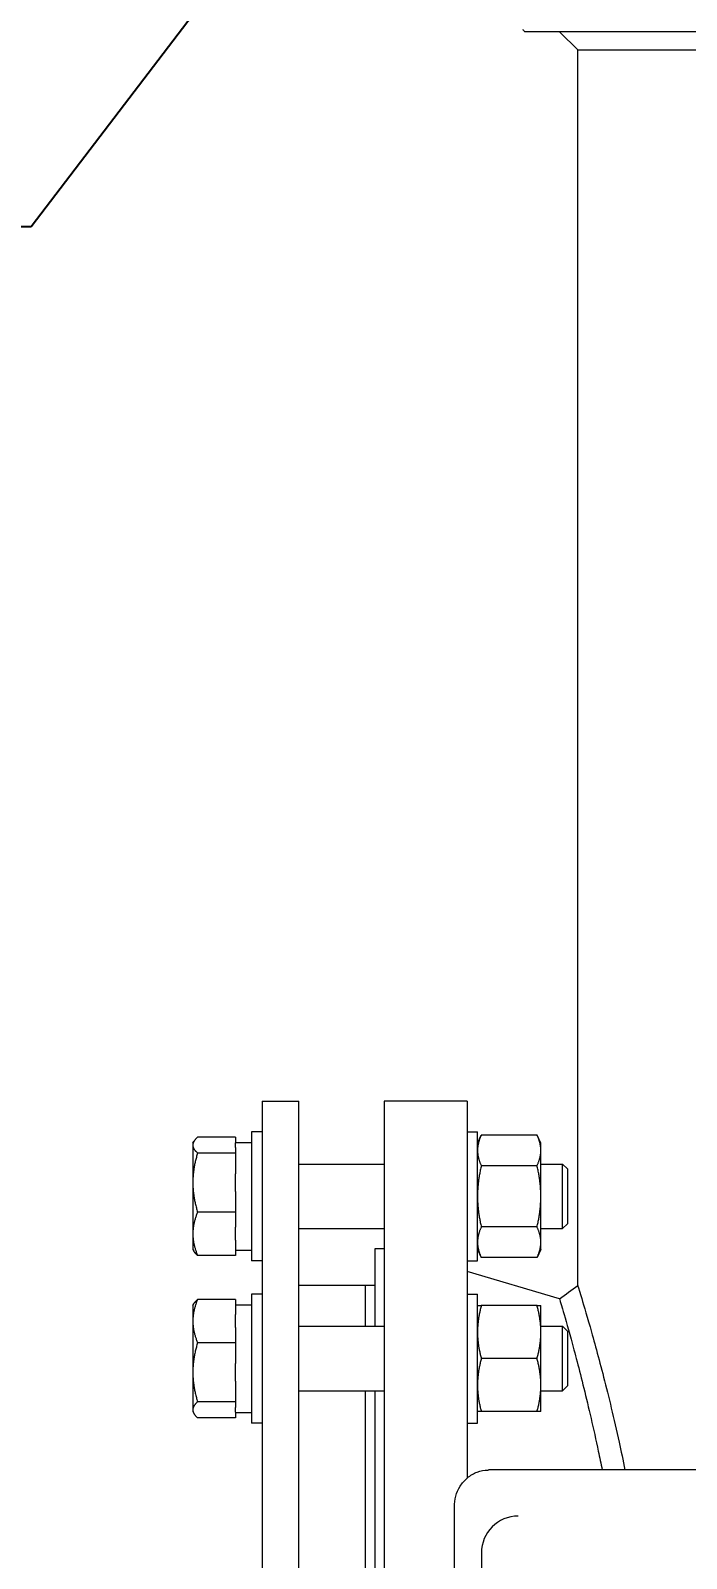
# Model space of a CAD drawing. Header units: inches. Extents: x 19 to 503, y 7 to 322.
# Drawn here: x 358.38 to 367.27, y 112.8 to 133.51 of the extents above; entities that cross this region are included whole.
import ezdxf

# ---------------------------------------------------------------- set-up
doc = ezdxf.new("R2010")
doc.units = ezdxf.units.IN
doc.header["$LTSCALE"] = 15
doc.header["$MEASUREMENT"] = 0
for name, color, linetype, lineweight in [('Dimension (ANSI)', 7, 'Continuous', 25), ('Symbol (ANSI)', 7, 'Continuous', 25), ('Visible (ANSI)', 7, 'Continuous', 50)]:
    doc.layers.add(name, color=color, linetype=linetype, lineweight=lineweight)
doc.styles.add('MEMCOR Medium', font='arial.ttf')
doc.dimstyles.new('Default (ANSI)', dxfattribs={"dimscale": 15, "dimtxt": 0.15, "dimasz": 0.098425, "dimexe": 0.125, "dimexo": 0.0625, "dimgap": 0.031496, "dimtad": 0, "dimtih": 1, "dimtoh": 1, "dimdec": 4, "dimrnd": 1e-08, "dimzin": 3, "dimdsep": 46, "dimlunit": 5, "dimtxsty": 'MEMCOR Medium', "dimcen": 0.09, "dimdle": 0.393701, "dimclrd": 256, "dimclre": 256, "dimclrt": 256, "dimadec": 0, "dimazin": 1, "dimtfac": 0.8, "dimtofl": 0, "dimtmove": 0, "dimatfit": 3, "dimfxl": 1, "dimfrac": 1, "dimtolj": 1, "dimtzin": 4, "dimlwd": -1, "dimlwe": -1, "dimarcsym": 0})
doc.dimstyles.new('Default (ANSI)$7', dxfattribs={"dimscale": 15, "dimtxt": 0.15, "dimasz": 0.098425, "dimexe": 0.125, "dimexo": 0.0625, "dimgap": 0.031496, "dimtad": 0, "dimtih": 1, "dimtoh": 1, "dimdec": 4, "dimrnd": 1e-08, "dimzin": 3, "dimdsep": 46, "dimlunit": 5, "dimtxsty": 'MEMCOR Medium', "dimcen": 0.09, "dimdle": 0.393701, "dimclrd": 256, "dimclre": 256, "dimclrt": 256, "dimadec": 0, "dimazin": 1, "dimtfac": 0.8, "dimtofl": 0, "dimtmove": 0, "dimatfit": 3, "dimfxl": 1, "dimfrac": 1, "dimtolj": 1, "dimtzin": 4, "dimlwd": -1, "dimlwe": -1, "dimarcsym": 0})

# ---------------------------------------------------------------- blocks, each defined once
blk = doc.blocks.new('*D25')
at = {"layer": 'Defpoints', "color": 0, "transparency": 16777216}
for p in [(385.971, 149.759), (323.549, 58.491), (366.383, 58.491)]:
    blk.add_point(p, dxfattribs=at)
at = {"layer": 'Dimension (ANSI)', "transparency": 16777216}
for p, q in [((385.034, 149.759), (321.674, 149.759)), ((323.549, 148.283), (323.549, 114.595)), ((323.549, 59.968), (323.549, 95.474)), ((365.446, 58.491), (321.674, 58.491))]:
    blk.add_line(p, q, dxfattribs=at)
for points in [[(323.303, 148.283), (323.795, 148.283), (323.549, 149.759)], [(323.303, 59.968), (323.795, 59.968), (323.549, 58.491)]]:
    blk.add_solid(points, dxfattribs=at)
at = {"layer": 'Dimension (ANSI)', "transparency": 16777216, "char_height": 2.25, "attachment_point": 5, "style": 'MEMCOR Medium'}
for s, insert in [('\\A1; \\fArial|b0|i0;91{\\H0.8x;\\S1#4;} in', (323.549, 107.33)), ('\\A1;[2318.2 mm]{\\P\\fArial|b0|i0;SHIPPING\\P\\fArial|b0|i0;HEIGHT\\P\\fArial|b0|i0;REF.}', (323.549, 97.769))]:
    blk.add_mtext(s, dxfattribs=dict(at, insert=insert))

msp = doc.modelspace()

# ---------------------------------------------------------------- linework, layer by layer
at = {"layer": 'Visible (ANSI)', "linetype": 'Continuous', "lineweight": 18}
for p, q in [((399.9458, 133.49437), (365.07851, 133.49437)), ((365.54941, 133.49437), (365.79937, 133.24437)), ((365.79559, 116.4973), (365.79559, 133.24815)), ((386.54424, 133.24437), (365.79937, 133.24437)), ((361.51605, 118.99437), (361.51605, 99.99437)), ((361.51605, 118.99437), (362.01605, 118.99437)), ((362.01605, 99.99437), (362.01605, 118.99437)), ((363.17105, 118.99437), (363.17105, 99.99437)), ((364.29605, 118.99437), (363.17105, 118.99437)), ((364.29605, 118.99437), (364.29605, 113.88353)), ((361.15643, 118.50624), (360.6425, 118.50624)), ((361.15643, 118.50624), (361.15643, 118.43134)), ((361.37543, 118.57974), (361.37543, 116.82974)), ((361.51605, 118.57974), (361.37543, 118.57974)), ((364.29605, 118.57974), (364.43668, 118.57974)), ((364.43668, 116.82974), (364.43668, 118.57974)), ((364.43668, 118.42374), (364.48855, 118.53497)), ((365.24381, 118.53497), (364.48855, 118.53497)), ((365.29568, 118.42374), (365.24381, 118.53497)), ((360.5783, 118.42349), (360.59285, 118.44869)), ((360.5783, 118.42349), (360.5783, 118.39914)), ((360.5783, 118.39914), (360.5783, 117.8913)), ((361.15643, 118.29204), (360.6425, 118.29204)), ((361.15643, 118.43424), (361.37543, 118.43424)), ((361.15643, 118.36694), (361.15643, 118.43134)), ((361.15643, 118.36694), (361.15643, 118.29204)), ((361.15643, 118.29204), (361.15643, 118.01179)), ((365.29568, 118.32741), (365.29568, 118.42374)), ((365.29568, 117.70474), (365.29568, 118.32741)), ((362.01605, 118.14224), (363.17105, 118.14224)), ((365.24381, 118.11985), (364.48855, 118.11985)), ((365.29568, 118.14224), (365.59027, 118.14224)), ((365.59027, 117.26724), (365.59027, 118.14224)), ((365.65643, 118.07609), (365.59027, 118.14224)), ((365.65643, 118.07609), (365.65643, 117.33339)), ((360.5783, 117.8913), (360.5783, 117.19689)), ((361.15643, 117.7708), (361.15643, 118.01179)), ((361.15643, 117.7708), (361.15643, 117.49055)), ((365.29568, 117.08207), (365.29568, 117.70474)), ((361.15643, 117.49055), (360.6425, 117.49055)), ((361.15643, 117.49055), (361.15643, 117.28519)), ((361.15643, 117.1086), (361.15643, 117.28519)), ((362.01605, 117.26724), (363.17105, 117.26724)), ((365.24381, 117.28962), (364.48855, 117.28962)), ((365.29568, 117.26724), (365.59027, 117.26724)), ((365.65643, 117.33339), (365.59027, 117.26724)), ((360.5783, 117.19689), (360.5783, 116.98599)), ((361.15643, 117.1086), (361.15643, 116.90324)), ((365.29568, 116.98574), (365.29568, 117.08207)), ((360.5783, 116.98599), (360.59285, 116.96079)), ((361.15643, 116.90324), (360.6425, 116.90324)), ((361.15643, 116.97524), (361.22018, 116.97524)), ((363.04605, 116.99437), (363.04605, 115.94228)), ((363.17105, 116.99437), (363.04605, 116.99437)), ((364.43668, 116.98574), (364.48855, 116.87451)), ((365.24381, 116.87451), (364.48855, 116.87451)), ((365.29568, 116.98574), (365.24381, 116.87451)), ((361.51605, 116.82974), (361.37543, 116.82974)), ((364.29605, 116.82974), (364.43668, 116.82974)), ((365.54888, 116.31308), (364.29605, 116.68437)), ((362.91605, 116.49437), (362.01605, 116.49437)), ((362.91605, 116.49437), (362.91605, 115.94228)), ((363.04605, 116.49437), (362.91605, 116.49437)), ((362.91605, 116.49437), (362.91605, 115.94228)), ((360.5783, 116.22353), (360.59303, 116.24903)), ((360.5783, 116.22353), (360.5783, 116.0134)), ((361.15643, 116.3066), (360.6425, 116.3066)), ((361.15643, 116.3066), (361.15643, 116.10156)), ((361.15643, 116.23428), (361.37543, 116.23428)), ((361.37543, 116.37978), (361.37543, 114.62978)), ((361.51605, 116.37978), (361.37543, 116.37978)), ((364.29605, 116.37978), (364.43668, 116.37978)), ((364.43668, 114.62978), (364.43668, 116.37978)), ((365.24381, 116.22378), (364.48855, 116.22378)), ((365.29568, 115.86428), (365.29568, 116.22378)), ((360.5783, 116.0134), (360.5783, 115.31928)), ((361.15643, 115.92524), (361.15643, 116.10156)), ((361.15643, 115.92524), (361.15643, 115.72019)), ((362.01605, 115.94228), (363.17105, 115.94228)), ((365.29568, 115.94228), (365.59027, 115.94228)), ((365.29568, 115.14528), (365.29568, 115.86428)), ((365.59027, 115.06728), (365.59027, 115.94228)), ((365.65643, 115.87613), (365.59027, 115.94228)), ((365.65643, 115.87613), (365.65643, 115.13343)), ((361.15643, 115.72019), (360.6425, 115.72019)), ((361.15643, 115.72019), (361.15643, 115.43983)), ((361.15643, 115.19873), (361.15643, 115.43983)), ((365.24381, 115.50478), (364.48855, 115.50478)), ((360.5783, 115.31928), (360.5783, 114.81066)), ((361.15643, 115.19873), (361.15643, 114.91837)), ((362.01605, 115.06728), (363.17105, 115.06728)), ((362.91605, 115.06728), (362.91605, 112.13183)), ((362.91605, 115.06728), (362.91605, 112.13183)), ((363.04605, 115.06728), (363.04605, 112.13183)), ((365.29568, 114.78578), (365.29568, 115.14528)), ((365.29568, 115.06728), (365.59027, 115.06728)), ((365.65643, 115.13343), (365.59027, 115.06728)), ((360.5783, 114.81066), (360.5783, 114.78603)), ((360.5783, 114.78603), (360.59303, 114.76052)), ((361.15643, 114.91837), (360.6425, 114.91837)), ((361.15643, 114.91837), (361.15643, 114.84305)), ((361.15643, 114.77827), (361.15643, 114.84305)), ((361.15643, 114.77827), (361.15643, 114.70295)), ((361.15643, 114.77528), (361.37543, 114.77528)), ((365.24381, 114.78578), (364.48855, 114.78578)), ((361.15643, 114.70295), (360.6425, 114.70295)), ((361.51605, 114.62978), (361.37543, 114.62978)), ((364.29605, 114.62978), (364.43668, 114.62978)), ((377.14678, 113.99437), (364.58941, 113.99437)), ((364.12291, 96.74437), (364.12291, 113.49437)), ((364.48893, 112.86937), (364.48893, 97.36937))]:
    msp.add_line(p, q, dxfattribs=at)
msp.add_arc((364.98893, 112.86937), 0.5, 90, 180, dxfattribs=at)
msp.add_ellipse((361.22018, 117.70474), major_axis=(4.1372, 0), ratio=0.17632698, start_param=4.71238898, end_param=4.7499235, dxfattribs=at)
for points in [[(365.04722, 133.52562), (365.05764, 133.51521), (365.06807, 133.50479), (365.07851, 133.49437)], [(365.54888, 116.31308), (365.63111, 116.37449), (365.71336, 116.43588), (365.79559, 116.4973)]]:
    msp.add_open_spline(points, degree=3, dxfattribs=at)
for points, weights in [([(360.6425, 118.50624), (360.5783, 118.44884), (360.5783, 118.39914)], [1.01001874936, 1.04314139574, 1]), ([(364.48855, 118.53497), (364.43668, 118.42374), (364.43668, 118.32741)], [1, 1.0379548493, 1]), ([(365.29568, 118.32741), (365.29568, 118.42374), (365.24381, 118.53497)], [1, 1.0379548493, 1]), ([(360.5783, 118.39914), (360.5783, 118.34944), (360.6425, 118.29204)], [1, 1.04314139574, 1.01001874936]), ([(360.6425, 118.29204), (360.5783, 118.07728), (360.5783, 117.8913)], [1.01001874936, 1.04314139574, 1]), ([(364.43668, 118.32741), (364.43668, 118.23108), (364.48855, 118.11985)], [1, 1.0379548493, 1]), ([(365.24381, 118.11985), (365.29568, 118.23108), (365.29568, 118.32741)], [1, 1.0379548493, 1]), ([(364.48855, 118.11985), (364.43668, 117.89739), (364.43668, 117.70474)], [1, 1.0379548493, 1]), ([(365.29568, 117.70474), (365.29568, 117.89739), (365.24381, 118.11985)], [1, 1.0379548493, 1]), ([(360.5783, 117.8913), (360.5783, 117.70531), (360.6425, 117.49055)], [1, 1.04314139574, 1.01001874936]), ([(364.43668, 117.70474), (364.43668, 117.51208), (364.48855, 117.28962)], [1, 1.0379548493, 1]), ([(365.24381, 117.28962), (365.29568, 117.51208), (365.29568, 117.70474)], [1, 1.0379548493, 1]), ([(360.6425, 117.49055), (360.5783, 117.33318), (360.5783, 117.19689)], [1.01001874936, 1.04314139574, 1]), ([(364.48855, 117.28962), (364.43668, 117.17839), (364.43668, 117.08207)], [1, 1.0379548493, 1]), ([(365.29568, 117.08207), (365.29568, 117.17839), (365.24381, 117.28962)], [1, 1.0379548493, 1]), ([(360.5783, 117.19689), (360.5783, 117.06061), (360.6425, 116.90324)], [1, 1.04314139574, 1.01001874936]), ([(364.43668, 117.08207), (364.43668, 116.98574), (364.48855, 116.87451)], [1, 1.0379548493, 1]), ([(365.24381, 116.87451), (365.29568, 116.98574), (365.29568, 117.08207)], [1, 1.0379548493, 1]), ([(360.6425, 116.90324), (360.60856, 116.93359), (360.59285, 116.96079)], [1.01001874936, 1.02726447657, 1.0238358098]), ([(360.6425, 116.3066), (360.5783, 116.14947), (360.5783, 116.0134)], [1.01001874936, 1.04314139574, 1]), ([(360.59303, 116.24903), (360.60874, 116.27625), (360.6425, 116.3066)], [1.02387326357, 1.02716867848, 1.01001874936]), ([(364.43668, 116.22378), (364.43668, 116.22378), (364.48855, 116.22378)], [1, 1.0379548493, 1]), ([(364.48855, 116.22378), (364.43668, 116.03112), (364.43668, 115.86428)], [1, 1.0379548493, 1]), ([(365.29568, 115.86428), (365.29568, 116.03112), (365.24381, 116.22378)], [1, 1.0379548493, 1]), ([(365.24381, 116.22378), (365.29568, 116.22378), (365.29568, 116.22378)], [1, 1.0379548493, 1]), ([(360.5783, 116.0134), (360.5783, 115.87732), (360.6425, 115.72019)], [1, 1.04314139574, 1.01001874936]), ([(364.43668, 115.86428), (364.43668, 115.69743), (364.48855, 115.50478)], [1, 1.0379548493, 1]), ([(365.24381, 115.50478), (365.29568, 115.69743), (365.29568, 115.86428)], [1, 1.0379548493, 1]), ([(360.6425, 115.72019), (360.5783, 115.50535), (360.5783, 115.31928)], [1.01001874936, 1.04314139574, 1]), ([(364.48855, 115.50478), (364.43668, 115.31212), (364.43668, 115.14528)], [1, 1.0379548493, 1]), ([(365.29568, 115.14528), (365.29568, 115.31212), (365.24381, 115.50478)], [1, 1.0379548493, 1]), ([(360.5783, 115.31928), (360.5783, 115.13322), (360.6425, 114.91837)], [1, 1.04314139574, 1.01001874936]), ([(364.43668, 115.14528), (364.43668, 114.97843), (364.48855, 114.78578)], [1, 1.0379548493, 1]), ([(365.24381, 114.78578), (365.29568, 114.97843), (365.29568, 115.14528)], [1, 1.0379548493, 1]), ([(360.6425, 114.91837), (360.5783, 114.86065), (360.5783, 114.81066)], [1.01001874936, 1.04314139574, 1]), ([(360.5783, 114.81066), (360.5783, 114.76067), (360.6425, 114.70295)], [1, 1.04314139574, 1.01001874936]), ([(364.48855, 114.78578), (364.43668, 114.78578), (364.43668, 114.78578)], [1, 1.0379548493, 1]), ([(365.29568, 114.78578), (365.29568, 114.78578), (365.24381, 114.78578)], [1, 1.0379548493, 1])]:
    msp.add_rational_spline(points, weights, degree=2, dxfattribs=at)
for points, knots in [([(365.79559, 116.4973), (365.79559, 116.4973), (365.80964, 116.45195), (365.8663, 116.2639), (365.90887, 116.12124), (366.01507, 115.74781), (366.07871, 115.51671), (366.21453, 114.98727), (366.28658, 114.68889), (366.38236, 114.25278), (366.40923, 114.12615), (366.43604, 113.99431)], [26.37621148, 26.37621148, 26.37621148, 26.37621148, 29.69205552, 29.69205552, 33.00789956, 33.00789956, 36.32374359, 36.32374359, 39.63958763, 39.63958763, 40.91113153, 40.91113153, 40.91113153, 40.91113153]), ([(365.54888, 116.31308), (365.54888, 116.31308), (365.56204, 116.26907), (365.61518, 116.08641), (365.65511, 115.9478), (365.75476, 115.5848), (365.81447, 115.36009), (365.94194, 114.84507), (366.00956, 114.55475), (366.09188, 114.16603), (366.10936, 114.08145), (366.12687, 113.99433)], [25.69025028, 25.69025028, 25.69025028, 25.69025028, 28.91914295, 28.91914295, 32.14803562, 32.14803562, 35.37692829, 35.37692829, 38.60582097, 38.60582097, 39.46736445, 39.46736445, 39.46736445, 39.46736445]), ([(364.12291, 113.49437), (364.12291, 113.54322), (364.12955, 113.59208), (364.15615, 113.6866), (364.17612, 113.73227), (364.2292, 113.81664), (364.26237, 113.85534), (364.34046, 113.92086), (364.38541, 113.94765), (364.47998, 113.98325), (364.52908, 113.993), (364.58213, 113.99432), (364.58577, 113.99437), (364.58941, 113.99437)], [3.14159265, 3.14159265, 3.14159265, 3.14159265, 3.45575192, 3.45575192, 3.76991118, 3.76991118, 4.08407045, 4.08407045, 4.39721764, 4.39721764, 4.69077188, 4.69077188, 4.71238898, 4.71238898, 4.71238898, 4.71238898])]:
    msp.add_open_spline(points, degree=3, knots=knots, dxfattribs=at)

# ---------------------------------------------------------------- dimensions: what is measured, and where the dimension line sits
at = {"layer": 'Dimension (ANSI)'}
dim = msp.add_linear_dim(base=(323.54898, 58.49137), p1=(385.97105, 149.75937), p2=(366.3834, 58.49137), angle=90, text=' \\fArial|b0|i0;<> in\\X[2318.2 mm]{\\P\\fArial|b0|i0;SHIPPING\\P\\fArial|b0|i0;HEIGHT\\P\\fArial|b0|i0;REF.}', dimstyle='Default (ANSI)', override={"dimgap": 0.031496, "dimdec": 4, "dimpost": '', "dimtol": 0, "dimlim": 0, "dimtp": 0, "dimtm": 0, "dimtdec": 2, "dimatfit": 1}, dxfattribs=at)
dim.commit()
dim.dimension.update_dxf_attribs({"geometry": '*D25', "text_midpoint": (323.54898, 105.03432), "dimtype": 160})

# ---------------------------------------------------------------- leaders
at = {"layer": 'Symbol (ANSI)', "annotation_type": 0, "has_hookline": 1, "hookline_direction": 1, "text_width": 20.71504}
msp.add_leader([(367.1698, 142.36937), (358.38661, 130.84704), (356.91024, 130.84704)], dimstyle='Default (ANSI)$7', override={"dimtad": 0}, dxfattribs=at)

doc.saveas('drawing.dxf')
